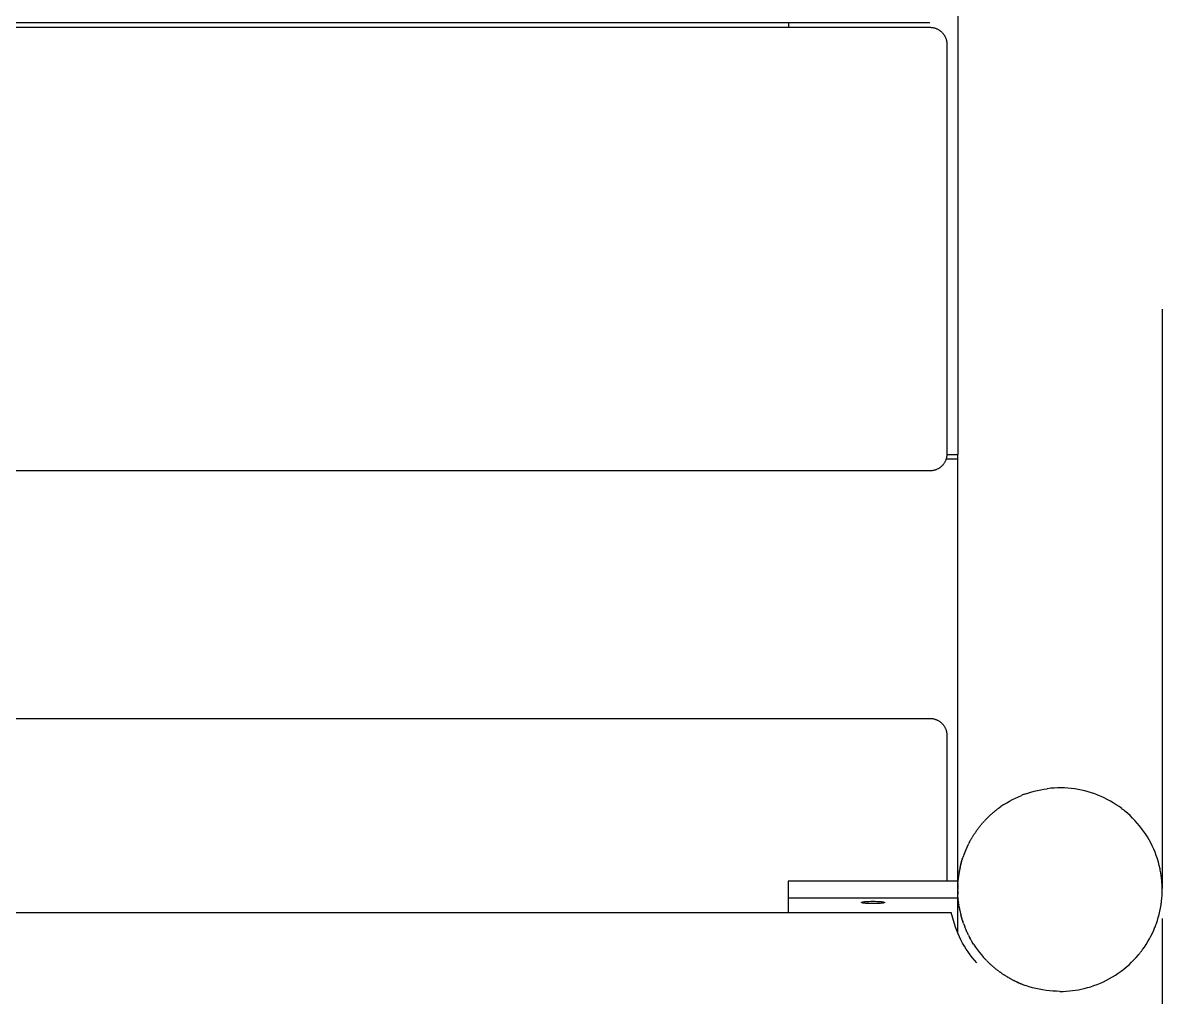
# Model space of a CAD drawing. Header units: millimetres. Extents: x -2163 to 4354, y -841 to 3711.
# Drawn here: x 273.6 to 542.7, y 2791.7 to 3021.7 of the extents above; entities that cross this region are included whole.
import ezdxf

# ---------------------------------------------------------------- set-up
doc = ezdxf.new("R2010")
doc.units = ezdxf.units.MM
doc.header["$MEASUREMENT"] = 0
doc.layers.add('Utwórz2D linie widoczne', color=7, linetype='Continuous', true_color=0x000000)

msp = doc.modelspace()

# ---------------------------------------------------------------- linework, layer by layer
at = {"layer": 'Utwórz2D linie widoczne'}
for p, q in [((494.46, 2919.8), (494.46, 3208.28)), ((487.83, 3021.71), (-1304.17, 3021.71)), ((454.46, 3021.71), (454.46, 3020.64)), ((-1304.17, 3020.64), (487.83, 3020.64)), ((487.83, 3020.64), (487.97, 3020.64)), ((487.97, 3020.64), (488.1, 3020.63)), ((488.1, 3020.63), (488.24, 3020.62)), ((488.24, 3020.62), (488.37, 3020.6)), ((488.37, 3020.6), (488.51, 3020.58)), ((488.51, 3020.58), (488.64, 3020.55)), ((488.64, 3020.55), (488.78, 3020.52)), ((488.78, 3020.52), (488.91, 3020.49)), ((488.91, 3020.49), (489.04, 3020.45)), ((489.04, 3020.45), (489.17, 3020.41)), ((489.17, 3020.41), (489.3, 3020.36)), ((489.3, 3020.36), (489.42, 3020.31)), ((489.42, 3020.31), (489.55, 3020.25)), ((489.55, 3020.25), (489.67, 3020.19)), ((489.67, 3020.19), (489.79, 3020.12)), ((489.79, 3020.12), (489.91, 3020.06)), ((489.91, 3020.06), (490.02, 3019.98)), ((490.02, 3019.98), (490.14, 3019.91)), ((490.14, 3019.91), (490.25, 3019.83)), ((490.25, 3019.83), (490.35, 3019.74)), ((490.35, 3019.74), (490.46, 3019.65)), ((490.46, 3019.65), (490.56, 3019.56)), ((490.56, 3019.56), (490.66, 3019.47)), ((490.66, 3019.47), (490.75, 3019.37)), ((490.75, 3019.37), (490.84, 3019.27)), ((490.84, 3019.27), (490.93, 3019.16)), ((490.93, 3019.16), (491.02, 3019.05)), ((491.02, 3019.05), (491.1, 3018.94)), ((491.1, 3018.94), (491.17, 3018.83)), ((491.17, 3018.83), (491.25, 3018.72)), ((491.25, 3018.72), (491.32, 3018.6)), ((491.32, 3018.6), (491.38, 3018.48)), ((491.38, 3018.48), (491.44, 3018.36)), ((491.44, 3018.36), (491.5, 3018.23)), ((491.5, 3018.23), (491.55, 3018.11)), ((491.55, 3018.11), (491.6, 3017.98)), ((491.6, 3017.98), (491.64, 3017.85)), ((491.64, 3017.85), (491.68, 3017.72)), ((491.68, 3017.72), (491.72, 3017.59)), ((491.72, 3017.59), (491.75, 3017.45)), ((491.75, 3017.45), (491.77, 3017.32)), ((491.77, 3017.32), (491.79, 3017.18)), ((491.79, 3017.18), (491.81, 3017.05)), ((491.81, 3017.05), (491.82, 3016.91)), ((491.82, 3016.91), (491.83, 3016.77)), ((491.83, 3016.77), (491.83, 3016.64)), ((491.83, 3016.64), (491.83, 2928.17)), ((542.68, 2954.14), (542.66, 2818.15)), ((491.83, 2928.17), (491.83, 2919.94)), ((491.79, 2919.39), (491.77, 2919.26)), ((491.81, 2919.53), (491.79, 2919.39)), ((491.82, 2919.66), (491.81, 2919.53)), ((491.83, 2919.8), (491.82, 2919.66)), ((491.83, 2919.94), (491.83, 2919.8)), ((491.83, 2919.8), (494.38, 2919.8)), ((494.38, 2819.07), (494.38, 2919.8)), ((490.02, 2916.59), (489.91, 2916.52)), ((490.14, 2916.67), (490.02, 2916.59)), ((490.25, 2916.75), (490.14, 2916.67)), ((490.35, 2916.83), (490.25, 2916.75)), ((490.46, 2916.92), (490.35, 2916.83)), ((490.56, 2917.01), (490.46, 2916.92)), ((490.66, 2917.11), (490.56, 2917.01)), ((490.75, 2917.21), (490.66, 2917.11)), ((490.84, 2917.31), (490.75, 2917.21)), ((490.93, 2917.41), (490.84, 2917.31)), ((491.02, 2917.52), (490.93, 2917.41)), ((491.1, 2917.63), (491.02, 2917.52)), ((491.17, 2917.74), (491.1, 2917.63)), ((491.25, 2917.86), (491.17, 2917.74)), ((491.32, 2917.98), (491.25, 2917.86)), ((491.38, 2918.1), (491.32, 2917.98)), ((491.44, 2918.22), (491.38, 2918.1)), ((491.5, 2918.34), (491.44, 2918.22)), ((491.55, 2918.47), (491.5, 2918.34)), ((491.6, 2918.6), (491.55, 2918.47)), ((491.64, 2918.73), (491.6, 2918.6)), ((494.38, 2918.7), (491.63, 2918.7)), ((491.68, 2918.86), (491.64, 2918.73)), ((491.72, 2918.99), (491.68, 2918.86)), ((491.75, 2919.12), (491.72, 2918.99)), ((491.77, 2919.26), (491.75, 2919.12)), ((487.83, 2915.94), (-1304.17, 2915.94)), ((487.97, 2915.94), (487.83, 2915.94)), ((488.1, 2915.95), (487.97, 2915.94)), ((488.24, 2915.96), (488.1, 2915.95)), ((488.37, 2915.97), (488.24, 2915.96)), ((488.51, 2916), (488.37, 2915.97)), ((488.64, 2916.02), (488.51, 2916)), ((488.78, 2916.05), (488.64, 2916.02)), ((488.91, 2916.09), (488.78, 2916.05)), ((489.04, 2916.12), (488.91, 2916.09)), ((489.17, 2916.17), (489.04, 2916.12)), ((489.3, 2916.22), (489.17, 2916.17)), ((489.42, 2916.27), (489.3, 2916.22)), ((489.55, 2916.32), (489.42, 2916.27)), ((489.67, 2916.39), (489.55, 2916.32)), ((489.79, 2916.45), (489.67, 2916.39)), ((489.91, 2916.52), (489.79, 2916.45)), ((-1304.17, 2857.51), (487.83, 2857.51)), ((487.83, 2857.51), (487.97, 2857.51)), ((487.97, 2857.51), (488.1, 2857.5)), ((488.1, 2857.5), (488.24, 2857.49)), ((488.24, 2857.49), (488.37, 2857.47)), ((488.37, 2857.47), (488.51, 2857.45)), ((488.51, 2857.45), (488.64, 2857.43)), ((488.64, 2857.43), (488.78, 2857.4)), ((488.78, 2857.4), (488.91, 2857.36)), ((488.91, 2857.36), (489.04, 2857.32)), ((489.04, 2857.32), (489.17, 2857.28)), ((489.17, 2857.28), (489.3, 2857.23)), ((489.3, 2857.23), (489.42, 2857.18)), ((489.42, 2857.18), (489.55, 2857.12)), ((489.55, 2857.12), (489.67, 2857.06)), ((489.67, 2857.06), (489.79, 2857)), ((489.79, 2857), (489.91, 2856.93)), ((489.91, 2856.93), (490.02, 2856.85)), ((490.02, 2856.85), (490.14, 2856.78)), ((490.14, 2856.78), (490.25, 2856.7)), ((490.25, 2856.7), (490.35, 2856.61)), ((490.35, 2856.61), (490.46, 2856.52)), ((490.46, 2856.52), (490.56, 2856.43)), ((490.56, 2856.43), (490.66, 2856.34)), ((490.66, 2856.34), (490.75, 2856.24)), ((490.75, 2856.24), (490.84, 2856.14)), ((490.84, 2856.14), (490.93, 2856.03)), ((490.93, 2856.03), (491.02, 2855.93)), ((491.02, 2855.93), (491.1, 2855.82)), ((491.1, 2855.82), (491.17, 2855.7)), ((491.17, 2855.7), (491.25, 2855.59)), ((491.25, 2855.59), (491.32, 2855.47)), ((491.32, 2855.47), (491.38, 2855.35)), ((491.38, 2855.35), (491.44, 2855.23)), ((491.44, 2855.23), (491.5, 2855.1)), ((491.5, 2855.1), (491.55, 2854.98)), ((491.55, 2854.98), (491.6, 2854.85)), ((491.6, 2854.85), (491.64, 2854.72)), ((491.64, 2854.72), (491.68, 2854.59)), ((491.68, 2854.59), (491.72, 2854.46)), ((491.72, 2854.46), (491.75, 2854.32)), ((491.75, 2854.32), (491.77, 2854.19)), ((491.77, 2854.19), (491.79, 2854.05)), ((491.79, 2854.05), (491.81, 2853.92)), ((491.81, 2853.92), (491.82, 2853.78)), ((491.82, 2853.78), (491.83, 2853.65)), ((491.83, 2853.65), (491.83, 2853.51)), ((491.83, 2853.51), (491.83, 2823.67)), ((542.68, 2847.08), (542.68, 2817.35)), ((507.32, 2838.36), (508.01, 2838.7)), ((508.01, 2838.7), (508.71, 2839.03)), ((508.71, 2839.03), (509.42, 2839.33)), ((509.64, 2839.42), (509.42, 2839.33)), ((509.64, 2839.42), (509.68, 2839.43)), ((509.92, 2839.52), (509.68, 2839.43)), ((509.92, 2839.52), (509.94, 2839.53)), ((510.2, 2839.63), (509.94, 2839.53)), ((510.2, 2839.63), (510.94, 2839.89)), ((510.94, 2839.89), (511.69, 2840.12)), ((511.69, 2840.12), (512.45, 2840.33)), ((512.45, 2840.33), (513.21, 2840.51)), ((513.21, 2840.51), (513.98, 2840.67)), ((513.98, 2840.67), (514.75, 2840.81)), ((514.75, 2840.81), (515.53, 2840.92)), ((516.34, 2841), (515.53, 2840.92)), ((517.15, 2841.06), (516.34, 2841)), ((517.96, 2841.1), (517.15, 2841.06)), ((518.77, 2841.1), (517.96, 2841.1)), ((519.59, 2841.08), (518.77, 2841.1)), ((520.4, 2841.03), (519.59, 2841.08)), ((521.21, 2840.96), (520.4, 2841.03)), ((522.01, 2840.85), (521.21, 2840.96)), ((522.81, 2840.72), (522.01, 2840.85)), ((523.61, 2840.57), (522.81, 2840.72)), ((524.4, 2840.38), (523.61, 2840.57)), ((525.19, 2840.17), (524.4, 2840.38)), ((525.97, 2839.94), (525.19, 2840.17)), ((526.73, 2839.67), (525.97, 2839.94)), ((527.49, 2839.39), (526.73, 2839.67)), ((528.24, 2839.07), (527.49, 2839.39)), ((528.98, 2838.73), (528.24, 2839.07)), ((529.71, 2838.37), (528.98, 2838.73)), ((503.55, 2835.92), (503.37, 2835.78)), ((503.55, 2835.92), (503.61, 2835.97)), ((503.8, 2836.12), (503.61, 2835.97)), ((503.8, 2836.12), (503.85, 2836.16)), ((504.04, 2836.3), (503.85, 2836.16)), ((504.04, 2836.3), (504.09, 2836.34)), ((504.29, 2836.49), (504.09, 2836.34)), ((504.29, 2836.49), (504.33, 2836.51)), ((504.55, 2836.67), (504.33, 2836.51)), ((504.55, 2836.67), (504.58, 2836.69)), ((504.8, 2836.84), (504.58, 2836.69)), ((504.8, 2836.84), (504.82, 2836.86)), ((505.06, 2837.02), (504.82, 2836.86)), ((505.06, 2837.02), (505.07, 2837.03)), ((505.31, 2837.19), (505.07, 2837.03)), ((505.31, 2837.19), (505.97, 2837.6)), ((505.97, 2837.6), (506.64, 2837.99)), ((506.64, 2837.99), (507.32, 2838.36)), ((530.43, 2837.99), (529.71, 2838.37)), ((531.13, 2837.58), (530.43, 2837.99)), ((531.81, 2837.14), (531.13, 2837.58)), ((532.49, 2836.68), (531.81, 2837.14)), ((533.14, 2836.21), (532.49, 2836.68)), ((533.26, 2836.12), (533.14, 2836.21)), ((533.39, 2836.02), (533.26, 2836.12)), ((533.51, 2835.92), (533.39, 2836.02)), ((533.63, 2835.82), (533.51, 2835.92)), ((500.59, 2833.17), (500.7, 2833.28)), ((500.8, 2833.4), (500.7, 2833.28)), ((500.8, 2833.4), (500.91, 2833.5)), ((501.02, 2833.62), (500.91, 2833.5)), ((501.02, 2833.62), (501.12, 2833.73)), ((501.23, 2833.85), (501.12, 2833.73)), ((501.23, 2833.85), (501.33, 2833.95)), ((501.45, 2834.07), (501.33, 2833.95)), ((501.45, 2834.07), (501.55, 2834.16)), ((501.68, 2834.29), (501.55, 2834.16)), ((501.68, 2834.29), (501.77, 2834.38)), ((501.9, 2834.5), (501.77, 2834.38)), ((501.9, 2834.5), (501.99, 2834.59)), ((502.13, 2834.71), (501.99, 2834.59)), ((502.13, 2834.71), (502.22, 2834.8)), ((502.36, 2834.92), (502.22, 2834.8)), ((502.36, 2834.92), (502.45, 2835)), ((502.59, 2835.13), (502.45, 2835)), ((502.59, 2835.13), (502.67, 2835.2)), ((502.83, 2835.33), (502.67, 2835.2)), ((502.83, 2835.33), (502.91, 2835.4)), ((503.07, 2835.53), (502.91, 2835.4)), ((503.07, 2835.53), (503.14, 2835.59)), ((503.31, 2835.73), (503.14, 2835.59)), ((503.31, 2835.73), (503.37, 2835.78)), ((533.75, 2835.73), (533.63, 2835.82)), ((533.88, 2835.63), (533.75, 2835.73)), ((534.5, 2835.1), (533.88, 2835.63)), ((535.1, 2834.56), (534.5, 2835.1)), ((535.68, 2833.99), (535.1, 2834.56)), ((536.24, 2833.41), (535.68, 2833.99)), ((536.79, 2832.8), (536.24, 2833.41)), ((498.49, 2830.48), (498.57, 2830.61)), ((498.66, 2830.74), (498.57, 2830.61)), ((498.66, 2830.74), (498.75, 2830.87)), ((498.84, 2830.99), (498.75, 2830.87)), ((498.84, 2830.99), (498.93, 2831.12)), ((499.02, 2831.24), (498.93, 2831.12)), ((499.02, 2831.24), (499.12, 2831.37)), ((499.21, 2831.49), (499.12, 2831.37)), ((499.21, 2831.49), (499.3, 2831.62)), ((499.39, 2831.74), (499.3, 2831.62)), ((499.39, 2831.74), (499.49, 2831.86)), ((499.59, 2831.98), (499.49, 2831.86)), ((499.59, 2831.98), (499.69, 2832.11)), ((499.78, 2832.22), (499.69, 2832.11)), ((499.78, 2832.22), (499.88, 2832.35)), ((499.98, 2832.46), (499.88, 2832.35)), ((499.98, 2832.46), (500.08, 2832.58)), ((500.18, 2832.7), (500.08, 2832.58)), ((500.18, 2832.7), (500.28, 2832.82)), ((500.38, 2832.93), (500.28, 2832.82)), ((500.38, 2832.93), (500.49, 2833.05)), ((500.59, 2833.17), (500.49, 2833.05)), ((537.31, 2832.18), (536.79, 2832.8)), ((537.81, 2831.54), (537.31, 2832.18)), ((538.29, 2830.89), (537.81, 2831.54)), ((538.75, 2830.22), (538.29, 2830.89)), ((496.94, 2827.84), (496.85, 2827.66)), ((496.94, 2827.84), (496.98, 2827.94)), ((497.08, 2828.11), (496.98, 2827.94)), ((497.08, 2828.11), (497.13, 2828.21)), ((497.22, 2828.38), (497.13, 2828.21)), ((497.22, 2828.38), (497.27, 2828.49)), ((497.36, 2828.65), (497.27, 2828.49)), ((497.36, 2828.65), (497.42, 2828.76)), ((497.51, 2828.92), (497.42, 2828.76)), ((497.51, 2828.92), (497.58, 2829.03)), ((497.67, 2829.18), (497.58, 2829.03)), ((497.67, 2829.18), (497.74, 2829.3)), ((497.82, 2829.45), (497.74, 2829.3)), ((497.82, 2829.45), (497.9, 2829.56)), ((497.98, 2829.71), (497.9, 2829.56)), ((497.98, 2829.71), (498.06, 2829.83)), ((498.15, 2829.97), (498.06, 2829.83)), ((498.15, 2829.97), (498.23, 2830.09)), ((498.32, 2830.23), (498.23, 2830.09)), ((498.32, 2830.23), (498.4, 2830.35)), ((498.49, 2830.48), (498.4, 2830.35)), ((539.18, 2829.53), (538.75, 2830.22)), ((539.59, 2828.83), (539.18, 2829.53)), ((539.98, 2828.11), (539.59, 2828.83)), ((540.34, 2827.39), (539.98, 2828.11)), ((495.86, 2825.37), (495.76, 2825.09)), ((495.86, 2825.37), (495.87, 2825.38)), ((495.97, 2825.65), (495.87, 2825.38)), ((495.97, 2825.65), (495.98, 2825.67)), ((496.07, 2825.92), (495.98, 2825.67)), ((496.07, 2825.92), (496.09, 2825.96)), ((496.31, 2826.5), (496.09, 2825.96)), ((496.55, 2827.04), (496.31, 2826.5)), ((496.8, 2827.57), (496.55, 2827.04)), ((496.8, 2827.57), (496.85, 2827.66)), ((540.68, 2826.65), (540.34, 2827.39)), ((540.99, 2825.9), (540.68, 2826.65)), ((541.28, 2825.14), (540.99, 2825.9)), ((541.54, 2824.37), (541.28, 2825.14)), ((491.83, 2823.67), (491.83, 2819.07)), ((494.95, 2822.29), (494.99, 2822.46)), ((495.02, 2822.57), (494.99, 2822.46)), ((495.02, 2822.57), (495.06, 2822.75)), ((495.09, 2822.85), (495.06, 2822.75)), ((495.09, 2822.85), (495.14, 2823.05)), ((495.16, 2823.13), (495.14, 2823.05)), ((495.16, 2823.13), (495.21, 2823.34)), ((495.23, 2823.41), (495.21, 2823.34)), ((495.23, 2823.41), (495.29, 2823.63)), ((495.31, 2823.69), (495.29, 2823.63)), ((495.31, 2823.69), (495.38, 2823.93)), ((495.39, 2823.97), (495.38, 2823.93)), ((495.39, 2823.97), (495.47, 2824.22)), ((495.48, 2824.25), (495.47, 2824.22)), ((495.48, 2824.25), (495.56, 2824.51)), ((495.57, 2824.53), (495.56, 2824.51)), ((495.57, 2824.53), (495.66, 2824.8)), ((495.76, 2825.09), (495.66, 2824.8)), ((495.76, 2825.09), (495.76, 2825.09)), ((541.78, 2823.59), (541.54, 2824.37)), ((541.98, 2822.8), (541.78, 2823.59)), ((542.17, 2822.01), (541.98, 2822.8)), ((494.53, 2819.79), (494.5, 2819.5)), ((494.57, 2820.07), (494.53, 2819.8)), ((494.53, 2819.79), (494.53, 2819.8)), ((494.6, 2820.34), (494.57, 2820.09)), ((494.57, 2820.07), (494.57, 2820.09)), ((494.6, 2820.34), (494.61, 2820.39)), ((494.64, 2820.62), (494.61, 2820.39)), ((494.64, 2820.62), (494.65, 2820.68)), ((494.73, 2821.17), (494.65, 2820.68)), ((494.73, 2821.17), (494.75, 2821.27)), ((494.78, 2821.45), (494.75, 2821.27)), ((494.78, 2821.45), (494.8, 2821.57)), ((494.84, 2821.73), (494.8, 2821.57)), ((494.84, 2821.73), (494.86, 2821.86)), ((494.89, 2822.01), (494.86, 2821.86)), ((494.89, 2822.01), (494.93, 2822.16)), ((494.95, 2822.29), (494.93, 2822.16)), ((542.17, 2821.99), (542.17, 2822.01)), ((542.22, 2821.73), (542.17, 2821.99)), ((542.22, 2821.72), (542.22, 2821.73)), ((542.34, 2821.08), (542.22, 2821.72)), ((542.44, 2820.44), (542.34, 2821.08)), ((542.53, 2819.79), (542.44, 2820.44)), ((542.55, 2819.55), (542.53, 2819.79)), ((454.38, 2819.07), (454.38, 2815.09)), ((494.38, 2819.07), (454.38, 2819.07)), ((494.38, 2817.35), (494.38, 2819.07)), ((494.39, 2817.62), (494.38, 2817.46)), ((494.38, 2817.35), (494.38, 2817.46)), ((494.38, 2817.35), (494.38, 2817.17)), ((494.38, 2816.82), (494.38, 2817.17)), ((494.39, 2817.88), (494.4, 2818.04)), ((494.39, 2817.88), (494.39, 2817.75)), ((494.39, 2817.62), (494.39, 2817.75)), ((494.4, 2818.15), (494.41, 2818.33)), ((494.4, 2818.15), (494.4, 2818.04)), ((494.42, 2818.42), (494.41, 2818.33)), ((494.42, 2818.42), (494.43, 2818.62)), ((494.43, 2818.69), (494.45, 2818.91)), ((494.43, 2818.69), (494.43, 2818.62)), ((494.45, 2818.97), (494.47, 2819.21)), ((494.45, 2818.97), (494.45, 2818.91)), ((494.48, 2819.24), (494.47, 2819.21)), ((494.48, 2819.24), (494.5, 2819.5)), ((542.56, 2819.51), (542.55, 2819.55)), ((542.58, 2819.27), (542.56, 2819.51)), ((542.58, 2819.24), (542.58, 2819.27)), ((542.6, 2818.99), (542.58, 2819.24)), ((542.6, 2818.97), (542.6, 2818.99)), ((542.62, 2818.71), (542.6, 2818.97)), ((542.62, 2818.69), (542.62, 2818.71)), ((542.64, 2818.43), (542.62, 2818.69)), ((542.64, 2818.42), (542.64, 2818.43)), ((542.67, 2817.71), (542.64, 2818.42)), ((542.68, 2817), (542.67, 2817.71)), ((454.38, 2815.09), (454.38, 2811.7)), ((494.38, 2815.09), (454.38, 2815.09)), ((494.38, 2815.09), (494.38, 2816.82)), ((494.38, 2816.82), (494.38, 2816.59)), ((494.39, 2816.55), (494.38, 2816.59)), ((494.38, 2806.88), (494.38, 2815.09)), ((494.39, 2816.55), (494.39, 2816.31)), ((494.39, 2816.28), (494.39, 2816.31)), ((494.39, 2816.28), (494.4, 2816.02)), ((494.42, 2815.74), (494.4, 2816.02)), ((494.43, 2815.47), (494.42, 2815.74)), ((494.42, 2815.74), (494.42, 2815.74)), ((494.43, 2815.47), (494.43, 2815.46)), ((494.45, 2815.2), (494.43, 2815.46)), ((494.45, 2815.2), (494.46, 2815.17)), ((494.48, 2814.92), (494.46, 2815.17)), ((494.48, 2814.92), (494.48, 2814.89)), ((494.5, 2814.65), (494.48, 2814.89)), ((494.5, 2814.65), (494.51, 2814.62)), ((494.53, 2814.37), (494.51, 2814.62)), ((494.53, 2814.37), (494.54, 2814.34)), ((542.49, 2814.1), (542.52, 2814.37)), ((542.52, 2814.37), (542.53, 2814.37)), ((542.53, 2814.37), (542.59, 2815.05)), ((542.59, 2815.05), (542.64, 2815.74)), ((542.64, 2815.74), (542.67, 2816.42)), ((542.67, 2816.55), (542.68, 2816.71)), ((542.67, 2816.42), (542.67, 2816.55)), ((542.68, 2816.82), (542.68, 2817)), ((542.68, 2816.71), (542.68, 2816.82)), ((-1310.75, 2811.7), (492.88, 2811.7)), ((471.68, 2814.07), (471.68, 2814.08)), ((471.68, 2814.08), (471.69, 2814.08)), ((471.68, 2814.06), (471.68, 2814.07)), ((471.68, 2814.07), (471.68, 2814.07)), ((471.68, 2814.07), (471.68, 2814.07)), ((471.68, 2814.07), (471.68, 2814.07)), ((471.68, 2814.07), (471.68, 2814.07)), ((471.68, 2814.07), (471.68, 2814.07)), ((471.68, 2814.07), (471.68, 2814.07)), ((471.68, 2814.06), (471.68, 2814.06)), ((471.68, 2814.06), (471.68, 2814.06)), ((471.68, 2814.06), (471.68, 2814.06)), ((471.68, 2814.05), (471.68, 2814.06)), ((471.68, 2814.06), (471.68, 2814.06)), ((471.68, 2814.06), (471.68, 2814.06)), ((471.68, 2814.04), (471.68, 2814.05)), ((471.68, 2814.05), (471.68, 2814.05)), ((471.68, 2814.05), (471.68, 2814.05)), ((471.68, 2814.05), (471.68, 2814.05)), ((471.68, 2814.05), (471.68, 2814.05)), ((471.68, 2814.05), (471.68, 2814.05)), ((471.68, 2814.05), (471.68, 2814.05)), ((471.69, 2814.04), (471.68, 2814.04)), ((471.68, 2814.04), (471.68, 2814.04)), ((471.69, 2814.08), (471.69, 2814.09)), ((471.69, 2814.09), (471.69, 2814.09)), ((471.69, 2814.09), (471.69, 2814.09)), ((471.69, 2814.09), (471.7, 2814.09)), ((471.69, 2814.08), (471.69, 2814.08)), ((471.69, 2814.08), (471.69, 2814.08)), ((471.69, 2814.08), (471.69, 2814.08)), ((471.69, 2814.08), (471.69, 2814.08)), ((471.69, 2814.03), (471.69, 2814.04)), ((471.69, 2814.04), (471.69, 2814.04)), ((471.69, 2814.04), (471.69, 2814.04)), ((471.69, 2814.04), (471.69, 2814.04)), ((471.7, 2814.03), (471.69, 2814.03)), ((471.69, 2814.03), (471.69, 2814.03)), ((471.69, 2814.03), (471.69, 2814.03)), ((471.69, 2814.03), (471.69, 2814.03)), ((471.7, 2814.09), (471.7, 2814.1)), ((471.7, 2814.1), (471.7, 2814.1)), ((471.7, 2814.1), (471.71, 2814.1)), ((471.7, 2814.09), (471.7, 2814.09)), ((471.7, 2814.09), (471.7, 2814.09)), ((471.7, 2814.02), (471.7, 2814.03)), ((471.7, 2814.03), (471.7, 2814.03)), ((471.71, 2814.02), (471.7, 2814.02)), ((471.7, 2814.02), (471.7, 2814.02)), ((471.7, 2814.02), (471.7, 2814.02)), ((471.71, 2814.1), (471.72, 2814.11)), ((471.71, 2814.1), (471.71, 2814.1)), ((471.71, 2814.1), (471.71, 2814.1)), ((471.71, 2814.1), (471.71, 2814.1)), ((471.71, 2814.01), (471.71, 2814.02)), ((471.71, 2814.02), (471.71, 2814.02)), ((471.71, 2814.02), (471.71, 2814.02)), ((471.72, 2814.01), (471.71, 2814.01)), ((471.72, 2814.11), (471.72, 2814.11)), ((471.72, 2814.11), (471.73, 2814.11)), ((471.73, 2814.01), (471.72, 2814.01)), ((471.72, 2814.01), (471.72, 2814.01)), ((471.73, 2814.11), (471.74, 2814.12)), ((471.74, 2814), (471.73, 2814.01)), ((471.74, 2814.12), (471.74, 2814.12)), ((471.74, 2814.12), (471.75, 2814.12)), ((471.75, 2814), (471.74, 2814)), ((471.74, 2814), (471.74, 2814)), ((471.75, 2814.12), (471.76, 2814.13)), ((471.76, 2813.99), (471.75, 2814)), ((471.76, 2814.13), (471.77, 2814.13)), ((471.77, 2813.99), (471.76, 2813.99)), ((471.77, 2814.13), (471.78, 2814.14)), ((471.78, 2813.98), (471.77, 2813.99)), ((471.78, 2814.14), (471.8, 2814.14)), ((471.8, 2813.98), (471.78, 2813.98)), ((471.8, 2814.14), (471.82, 2814.15)), ((471.82, 2813.97), (471.8, 2813.98)), ((471.82, 2814.15), (471.84, 2814.16)), ((471.84, 2813.96), (471.82, 2813.97)), ((471.84, 2814.16), (471.87, 2814.16)), ((471.87, 2813.96), (471.84, 2813.96)), ((471.87, 2814.16), (471.92, 2814.17)), ((471.92, 2813.94), (471.87, 2813.96)), ((471.92, 2814.17), (471.98, 2814.19)), ((471.98, 2813.93), (471.92, 2813.94)), ((471.98, 2814.19), (472.05, 2814.2)), ((472.05, 2813.92), (471.98, 2813.93)), ((472.05, 2814.2), (472.12, 2814.21)), ((472.12, 2813.91), (472.05, 2813.92)), ((472.12, 2814.21), (472.28, 2814.24)), ((472.28, 2813.88), (472.12, 2813.91)), ((472.28, 2814.24), (472.47, 2814.26)), ((472.47, 2813.86), (472.28, 2813.88)), ((472.47, 2814.26), (472.68, 2814.28)), ((472.68, 2813.84), (472.47, 2813.86)), ((472.68, 2814.28), (472.9, 2814.29)), ((472.9, 2813.83), (472.68, 2813.84)), ((472.9, 2814.29), (473.39, 2814.32)), ((473.39, 2813.8), (472.9, 2813.83)), ((473.39, 2814.32), (473.89, 2814.33)), ((473.89, 2813.78), (473.39, 2813.8)), ((473.89, 2814.33), (474.38, 2814.34)), ((474.38, 2813.78), (473.89, 2813.78)), ((474.38, 2814.34), (474.87, 2814.33)), ((474.87, 2813.78), (474.38, 2813.78)), ((474.87, 2814.33), (475.37, 2814.32)), ((475.37, 2813.8), (474.87, 2813.78)), ((475.37, 2814.32), (475.86, 2814.29)), ((475.86, 2813.83), (475.37, 2813.8)), ((475.86, 2814.29), (476.08, 2814.28)), ((476.08, 2813.84), (475.86, 2813.83)), ((476.08, 2814.28), (476.29, 2814.26)), ((476.29, 2813.86), (476.08, 2813.84)), ((476.29, 2814.26), (476.48, 2814.24)), ((476.48, 2813.88), (476.29, 2813.86)), ((476.48, 2814.24), (476.64, 2814.21)), ((476.64, 2813.91), (476.48, 2813.88)), ((476.64, 2814.21), (476.71, 2814.2)), ((476.71, 2813.92), (476.64, 2813.91)), ((476.71, 2814.2), (476.78, 2814.19)), ((476.78, 2813.93), (476.71, 2813.92)), ((476.78, 2814.19), (476.84, 2814.17)), ((476.84, 2813.94), (476.78, 2813.93)), ((476.84, 2814.17), (476.89, 2814.16)), ((476.89, 2813.96), (476.84, 2813.94)), ((476.89, 2814.16), (476.91, 2814.16)), ((476.91, 2813.96), (476.89, 2813.96)), ((476.91, 2814.16), (476.94, 2814.15)), ((476.94, 2813.97), (476.91, 2813.96)), ((476.94, 2814.15), (476.96, 2814.14)), ((476.96, 2813.98), (476.94, 2813.97)), ((476.96, 2814.14), (476.97, 2814.14)), ((476.97, 2813.98), (476.96, 2813.98)), ((476.97, 2814.14), (476.99, 2814.13)), ((476.99, 2813.99), (476.97, 2813.98)), ((476.99, 2814.13), (477, 2814.13)), ((477, 2813.99), (476.99, 2813.99)), ((477, 2814.13), (477.01, 2814.12)), ((477.01, 2814), (477, 2813.99)), ((477.01, 2814.12), (477.01, 2814.12)), ((477.01, 2814.12), (477.02, 2814.12)), ((477.02, 2814), (477.01, 2814)), ((477.01, 2814), (477.01, 2814)), ((477.02, 2814.12), (477.03, 2814.11)), ((477.03, 2814.01), (477.02, 2814)), ((477.03, 2814.11), (477.03, 2814.11)), ((477.03, 2814.11), (477.04, 2814.11)), ((477.04, 2814.01), (477.03, 2814.01)), ((477.03, 2814.01), (477.03, 2814.01)), ((477.04, 2814.11), (477.04, 2814.1)), ((477.04, 2814.1), (477.05, 2814.1)), ((477.05, 2814.02), (477.04, 2814.01)), ((477.04, 2814.01), (477.04, 2814.01)), ((477.05, 2814.1), (477.05, 2814.1)), ((477.05, 2814.1), (477.05, 2814.1)), ((477.05, 2814.1), (477.05, 2814.1)), ((477.05, 2814.1), (477.06, 2814.1)), ((477.06, 2814.02), (477.05, 2814.02)), ((477.05, 2814.02), (477.05, 2814.02)), ((477.05, 2814.02), (477.05, 2814.02)), ((477.05, 2814.02), (477.05, 2814.02)), ((477.06, 2814.1), (477.06, 2814.09)), ((477.06, 2814.09), (477.06, 2814.09)), ((477.06, 2814.09), (477.06, 2814.09)), ((477.06, 2814.09), (477.06, 2814.09)), ((477.06, 2814.09), (477.07, 2814.09)), ((477.07, 2814.03), (477.06, 2814.03)), ((477.06, 2814.03), (477.06, 2814.03)), ((477.06, 2814.03), (477.06, 2814.03)), ((477.06, 2814.03), (477.06, 2814.02)), ((477.06, 2814.02), (477.06, 2814.02)), ((477.07, 2814.09), (477.07, 2814.09)), ((477.07, 2814.09), (477.07, 2814.08)), ((477.07, 2814.08), (477.07, 2814.08)), ((477.07, 2814.08), (477.07, 2814.08)), ((477.07, 2814.08), (477.07, 2814.08)), ((477.07, 2814.08), (477.07, 2814.08)), ((477.07, 2814.08), (477.07, 2814.08)), ((477.07, 2814.08), (477.07, 2814.07)), ((477.07, 2814.07), (477.08, 2814.07)), ((477.08, 2814.05), (477.07, 2814.04)), ((477.07, 2814.04), (477.07, 2814.04)), ((477.07, 2814.04), (477.07, 2814.04)), ((477.07, 2814.04), (477.07, 2814.04)), ((477.07, 2814.04), (477.07, 2814.04)), ((477.07, 2814.04), (477.07, 2814.04)), ((477.07, 2814.04), (477.07, 2814.03)), ((477.07, 2814.03), (477.07, 2814.03)), ((477.07, 2814.03), (477.07, 2814.03)), ((477.08, 2814.07), (477.08, 2814.07)), ((477.08, 2814.07), (477.08, 2814.07)), ((477.08, 2814.07), (477.08, 2814.07)), ((477.08, 2814.07), (477.08, 2814.07)), ((477.08, 2814.07), (477.08, 2814.07)), ((477.08, 2814.07), (477.08, 2814.06)), ((477.08, 2814.06), (477.08, 2814.06)), ((477.08, 2814.06), (477.08, 2814.06)), ((477.08, 2814.06), (477.08, 2814.06)), ((477.08, 2814.06), (477.08, 2814.06)), ((477.08, 2814.06), (477.08, 2814.06)), ((477.08, 2814.06), (477.08, 2814.05)), ((477.08, 2814.05), (477.08, 2814.05)), ((477.08, 2814.05), (477.08, 2814.05)), ((477.08, 2814.05), (477.08, 2814.05)), ((477.08, 2814.05), (477.08, 2814.05)), ((477.08, 2814.05), (477.08, 2814.05)), ((477.08, 2814.05), (477.08, 2814.05)), ((493.6, 2809.01), (492.88, 2811.68)), ((494.57, 2814.1), (494.54, 2814.34)), ((494.57, 2814.1), (494.57, 2814.06)), ((494.6, 2813.82), (494.57, 2814.06)), ((494.6, 2813.82), (494.61, 2813.79)), ((494.64, 2813.55), (494.61, 2813.79)), ((494.64, 2813.55), (494.65, 2813.52)), ((494.69, 2813.27), (494.65, 2813.52)), ((494.69, 2813.27), (494.69, 2813.25)), ((494.73, 2812.99), (494.69, 2813.25)), ((494.73, 2812.99), (494.73, 2812.98)), ((494.78, 2812.71), (494.73, 2812.98)), ((494.78, 2812.71), (494.83, 2812.44)), ((494.84, 2812.43), (494.83, 2812.44)), ((494.84, 2812.43), (494.89, 2812.18)), ((494.89, 2812.15), (494.89, 2812.18)), ((494.89, 2812.15), (495.13, 2811.14)), ((541.96, 2811.25), (542.13, 2811.99)), ((542.13, 2811.99), (542.28, 2812.73)), ((542.28, 2812.73), (542.41, 2813.48)), ((542.41, 2813.48), (542.42, 2813.55)), ((542.42, 2813.55), (542.45, 2813.78)), ((542.45, 2813.78), (542.46, 2813.82)), ((542.46, 2813.82), (542.49, 2814.07)), ((542.49, 2814.07), (542.49, 2814.1)), ((493.86, 2808.23), (493.6, 2809.01)), ((495.16, 2811.03), (495.13, 2811.14)), ((495.16, 2811.03), (495.2, 2810.88)), ((495.23, 2810.75), (495.2, 2810.88)), ((495.23, 2810.75), (495.27, 2810.62)), ((495.31, 2810.47), (495.27, 2810.62)), ((495.31, 2810.47), (495.34, 2810.36)), ((495.39, 2810.19), (495.34, 2810.36)), ((495.39, 2810.19), (495.42, 2810.1)), ((495.48, 2809.91), (495.42, 2810.1)), ((495.48, 2809.91), (495.5, 2809.84)), ((495.57, 2809.63), (495.5, 2809.84)), ((495.57, 2809.63), (495.59, 2809.58)), ((495.66, 2809.35), (495.59, 2809.58)), ((495.66, 2809.35), (495.67, 2809.32)), ((495.76, 2809.07), (495.67, 2809.32)), ((495.76, 2809.07), (495.96, 2808.55)), ((541.2, 2808.8), (541.3, 2809.07)), ((541.3, 2809.07), (541.54, 2809.79)), ((541.3, 2809.07), (541.3, 2809.07)), ((541.54, 2809.79), (541.76, 2810.52)), ((541.76, 2810.52), (541.96, 2811.25)), ((542.68, 2810.29), (542.68, 2418.47)), ((494.15, 2807.46), (493.86, 2808.23)), ((494.46, 2806.69), (494.15, 2807.46)), ((494.79, 2805.94), (494.46, 2806.69)), ((495.96, 2808.55), (496.16, 2808.02)), ((496.16, 2808.02), (496.38, 2807.5)), ((496.42, 2807.41), (496.38, 2807.5)), ((496.42, 2807.41), (496.5, 2807.24)), ((496.55, 2807.14), (496.5, 2807.24)), ((496.55, 2807.14), (496.62, 2806.99)), ((496.67, 2806.86), (496.62, 2806.99)), ((496.67, 2806.86), (496.74, 2806.73)), ((496.8, 2806.59), (496.74, 2806.73)), ((496.8, 2806.59), (496.86, 2806.47)), ((496.94, 2806.32), (496.86, 2806.47)), ((496.94, 2806.32), (496.99, 2806.21)), ((540.03, 2806.14), (540.36, 2806.82)), ((540.36, 2806.82), (540.68, 2807.51)), ((540.68, 2807.51), (540.97, 2808.2)), ((540.97, 2808.2), (540.98, 2808.24)), ((540.98, 2808.24), (541.08, 2808.49)), ((541.08, 2808.49), (541.09, 2808.52)), ((541.09, 2808.52), (541.19, 2808.78)), ((541.19, 2808.78), (541.2, 2808.8)), ((495.16, 2805.21), (494.79, 2805.94)), ((495.54, 2804.48), (495.16, 2805.21)), ((495.96, 2803.77), (495.54, 2804.48)), ((496.39, 2803.07), (495.96, 2803.77)), ((497.08, 2806.05), (496.99, 2806.21)), ((497.08, 2806.05), (497.12, 2805.96)), ((497.22, 2805.78), (497.12, 2805.96)), ((497.22, 2805.78), (497.26, 2805.7)), ((497.36, 2805.51), (497.26, 2805.7)), ((497.36, 2805.51), (497.4, 2805.45)), ((497.51, 2805.25), (497.4, 2805.45)), ((497.51, 2805.25), (497.54, 2805.19)), ((497.67, 2804.98), (497.54, 2805.19)), ((497.67, 2804.98), (497.69, 2804.94)), ((497.82, 2804.72), (497.69, 2804.94)), ((497.82, 2804.72), (497.84, 2804.69)), ((497.98, 2804.46), (497.84, 2804.69)), ((497.98, 2804.46), (497.99, 2804.44)), ((498.15, 2804.2), (497.99, 2804.44)), ((498.15, 2804.2), (498.58, 2803.54)), ((538.48, 2803.54), (538.89, 2804.17)), ((538.89, 2804.17), (539.29, 2804.82)), ((539.29, 2804.82), (539.67, 2805.47)), ((539.67, 2805.47), (540.03, 2806.14)), ((496.85, 2802.39), (496.39, 2803.07)), ((497.33, 2801.73), (496.85, 2802.39)), ((497.84, 2801.08), (497.33, 2801.73)), ((498.37, 2800.45), (497.84, 2801.08)), ((498.58, 2803.54), (499.03, 2802.91)), ((499.03, 2802.91), (499.51, 2802.28)), ((499.51, 2802.28), (500, 2801.68)), ((500, 2801.68), (500.51, 2801.08)), ((500.59, 2801), (500.51, 2801.08)), ((500.59, 2801), (500.72, 2800.86)), ((536, 2800.5), (536.55, 2801.09)), ((536.55, 2801.09), (537.08, 2801.7)), ((537.08, 2801.7), (537.18, 2801.82)), ((537.18, 2801.82), (537.28, 2801.94)), ((537.28, 2801.94), (537.37, 2802.06)), ((537.37, 2802.06), (537.47, 2802.18)), ((537.47, 2802.18), (537.57, 2802.3)), ((537.57, 2802.3), (537.66, 2802.43)), ((537.66, 2802.43), (537.76, 2802.55)), ((537.76, 2802.55), (537.85, 2802.67)), ((537.85, 2802.67), (537.94, 2802.8)), ((537.94, 2802.8), (538.04, 2802.92)), ((538.04, 2802.92), (538.48, 2803.54)), ((498.92, 2799.83), (498.37, 2800.45)), ((500.8, 2800.77), (500.72, 2800.86)), ((500.8, 2800.77), (500.93, 2800.64)), ((501.02, 2800.54), (500.93, 2800.64)), ((501.02, 2800.54), (501.14, 2800.41)), ((501.23, 2800.32), (501.14, 2800.41)), ((501.23, 2800.32), (501.35, 2800.19)), ((501.45, 2800.1), (501.35, 2800.19)), ((501.45, 2800.1), (501.57, 2799.98)), ((501.68, 2799.88), (501.57, 2799.98)), ((501.68, 2799.88), (501.79, 2799.76)), ((501.9, 2799.66), (501.79, 2799.76)), ((501.9, 2799.66), (502.02, 2799.55)), ((502.13, 2799.45), (502.02, 2799.55)), ((502.13, 2799.45), (502.25, 2799.34)), ((502.36, 2799.24), (502.25, 2799.34)), ((502.36, 2799.24), (502.48, 2799.14)), ((502.59, 2799.03), (502.48, 2799.14)), ((502.59, 2799.03), (502.71, 2798.93)), ((502.83, 2798.83), (502.71, 2798.93)), ((502.83, 2798.83), (502.94, 2798.73)), ((503.07, 2798.63), (502.94, 2798.73)), ((503.07, 2798.63), (503.18, 2798.53)), ((503.31, 2798.43), (503.18, 2798.53)), ((503.31, 2798.43), (503.42, 2798.34)), ((503.55, 2798.24), (503.42, 2798.34)), ((503.55, 2798.24), (503.67, 2798.15)), ((532.97, 2797.83), (533.61, 2798.32)), ((533.61, 2798.32), (534.24, 2798.84)), ((534.24, 2798.84), (534.84, 2799.37)), ((534.84, 2799.37), (535.43, 2799.93)), ((535.43, 2799.93), (536, 2800.5)), ((503.8, 2798.05), (503.67, 2798.15)), ((503.8, 2798.05), (503.92, 2797.96)), ((504.04, 2797.86), (503.92, 2797.96)), ((504.04, 2797.86), (504.17, 2797.77)), ((504.29, 2797.68), (504.17, 2797.77)), ((504.29, 2797.68), (504.42, 2797.59)), ((504.55, 2797.5), (504.42, 2797.59)), ((504.55, 2797.5), (504.67, 2797.41)), ((504.8, 2797.32), (504.67, 2797.41)), ((504.8, 2797.32), (504.93, 2797.23)), ((505.06, 2797.15), (504.93, 2797.23)), ((505.06, 2797.15), (505.19, 2797.06)), ((505.31, 2796.98), (505.19, 2797.06)), ((505.31, 2796.98), (505.45, 2796.89)), ((505.57, 2796.81), (505.45, 2796.89)), ((505.57, 2796.81), (505.71, 2796.72)), ((505.84, 2796.65), (505.71, 2796.72)), ((505.84, 2796.65), (505.98, 2796.56)), ((506.1, 2796.49), (505.98, 2796.56)), ((506.1, 2796.49), (506.25, 2796.4)), ((506.36, 2796.33), (506.25, 2796.4)), ((506.36, 2796.33), (506.52, 2796.24)), ((506.63, 2796.18), (506.52, 2796.24)), ((506.63, 2796.18), (506.79, 2796.09)), ((506.9, 2796.03), (506.79, 2796.09)), ((506.9, 2796.03), (507.06, 2795.94)), ((507.17, 2795.89), (507.06, 2795.94)), ((507.17, 2795.89), (507.34, 2795.8)), ((507.44, 2795.75), (507.34, 2795.8)), ((507.44, 2795.75), (507.62, 2795.65)), ((507.71, 2795.61), (507.62, 2795.65)), ((507.71, 2795.61), (507.9, 2795.51)), ((507.98, 2795.47), (507.9, 2795.51)), ((528.81, 2795.35), (529.54, 2795.7)), ((529.54, 2795.7), (530.25, 2796.08)), ((530.25, 2796.08), (530.95, 2796.49)), ((530.95, 2796.49), (531.64, 2796.91)), ((531.64, 2796.91), (532.31, 2797.36)), ((532.31, 2797.36), (532.97, 2797.83)), ((507.98, 2795.47), (508.18, 2795.38)), ((508.26, 2795.34), (508.18, 2795.38)), ((508.26, 2795.34), (508.46, 2795.25)), ((508.53, 2795.22), (508.46, 2795.25)), ((508.53, 2795.22), (508.74, 2795.12)), ((508.81, 2795.09), (508.74, 2795.12)), ((508.81, 2795.09), (509.03, 2795)), ((509.08, 2794.98), (509.03, 2795)), ((509.08, 2794.98), (509.32, 2794.88)), ((509.36, 2794.86), (509.32, 2794.88)), ((509.36, 2794.86), (509.6, 2794.76)), ((509.64, 2794.75), (509.6, 2794.76)), ((509.64, 2794.75), (509.89, 2794.65)), ((509.92, 2794.64), (509.89, 2794.65)), ((509.92, 2794.64), (510.18, 2794.54)), ((510.2, 2794.54), (510.18, 2794.54)), ((510.2, 2794.54), (510.47, 2794.44)), ((511.25, 2794.18), (510.47, 2794.44)), ((512.04, 2793.94), (511.25, 2794.18)), ((512.84, 2793.74), (512.04, 2793.94)), ((513.64, 2793.56), (512.84, 2793.74)), ((514.44, 2793.41), (513.64, 2793.56)), ((515.25, 2793.28), (514.44, 2793.41)), ((516.07, 2793.19), (515.25, 2793.28)), ((516.89, 2793.12), (516.07, 2793.19)), ((517.71, 2793.08), (516.89, 2793.12)), ((518.53, 2793.06), (517.71, 2793.08)), ((518.53, 2793.06), (519.28, 2793.07)), ((519.28, 2793.07), (520.03, 2793.11)), ((520.03, 2793.11), (520.78, 2793.17)), ((520.78, 2793.17), (521.53, 2793.25)), ((521.53, 2793.25), (522.21, 2793.34)), ((522.21, 2793.34), (522.89, 2793.46)), ((522.89, 2793.46), (523.57, 2793.59)), ((523.57, 2793.59), (524.25, 2793.74)), ((524.25, 2793.74), (525.03, 2793.95)), ((525.03, 2793.95), (525.8, 2794.18)), ((525.8, 2794.18), (526.57, 2794.43)), ((526.57, 2794.43), (527.33, 2794.71)), ((527.33, 2794.71), (528.08, 2795.02)), ((528.08, 2795.02), (528.81, 2795.35))]:
    msp.add_line(p, q, dxfattribs=at)

doc.saveas('drawing.dxf')
